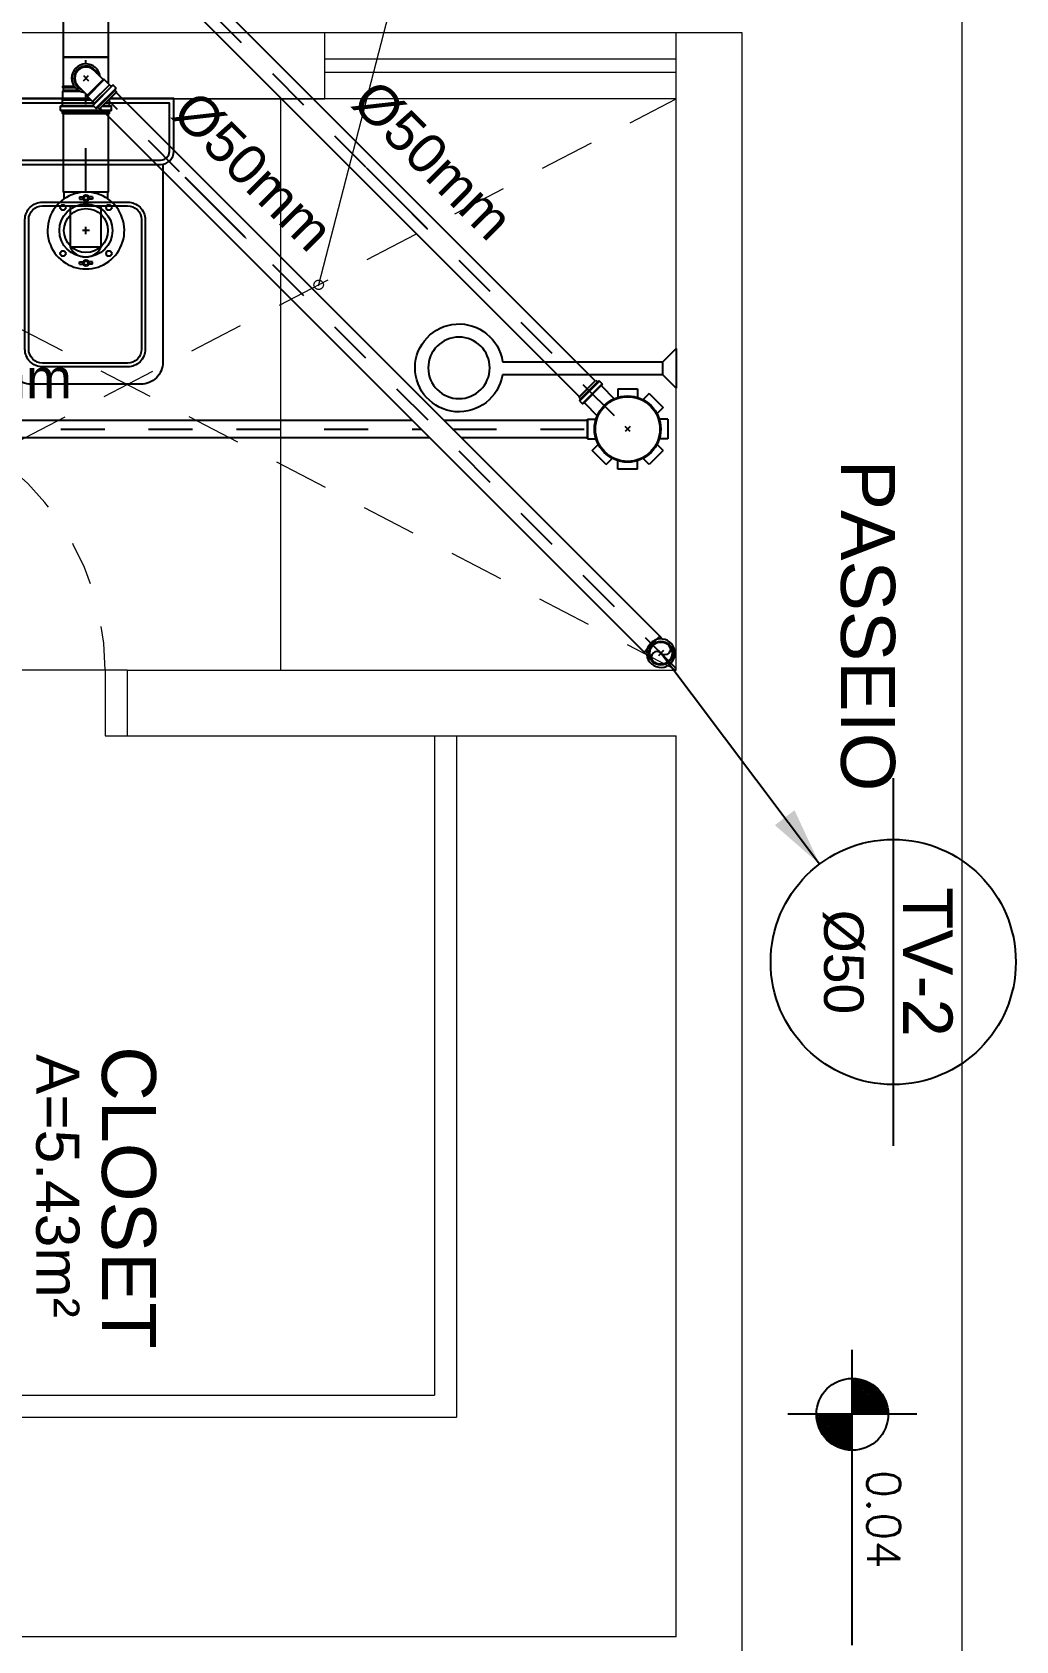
# Model space of a CAD drawing. Header units: millimetres. Extents: x 1345 to 2117, y 1214 to 1365.
# Drawn here: x 1637.998 to 1640.237, y 1255.7 to 1259.361 of the extents above; entities that cross this region are included whole.
import ezdxf
from ezdxf.enums import TextEntityAlignment as Align

# ---------------------------------------------------------------- set-up
doc = ezdxf.new("R2010")
doc.units = ezdxf.units.MM
doc.header["$LTSCALE"] = 0.5
for name, pattern in [('HIDDEN', [0.375, 0.25, -0.125]), ('HIDDEN2', [0.1875, 0.125, -0.0625]), ('LINHA_SIMETRIA', [0.25, 0.15, -0.1]), ('TUBO_ESGOTO', [200, 100, 100])]:
    doc.linetypes.add(name, pattern=pattern)
for name, color, linetype in [('08', 8, 'Continuous'), ('50_EGSN_Indicar_Fluxo', 1, 'Continuous'), ('50_EGSN_Indicar_texto', 2, 'Continuous'), ('AUXILIAR_VIPTEC', 1, 'Continuous'), ('Cnx_Esgoto_Det', 3, 'Continuous'), ('COTAS', 7, 'Continuous'), ('LINHA_SIMETRIA', 1, 'LINHA_SIMETRIA'), ('MOBIL-I', 251, 'Continuous'), ('PISO', 8, 'Continuous'), ('PORTAS', 3, 'Continuous'), ('proj', 8, 'HIDDEN'), ('PROJEÇÃO', 8, 'HIDDEN2'), ('Prumadas_L_EGSN_50', 1, 'Continuous'), ('Prumadas_Q_EGSN_50', 3, 'Continuous'), ('Prumadas_T_EGSN_50', 2, 'Continuous'), ('TEXTO2', 3, 'Continuous'), ('Tubo_Esgoto_Det', 6, 'TUBO_ESGOTO'), ('TXT_0', 7, 'Continuous')]:
    doc.layers.add(name, color=color, linetype=linetype)
doc.styles.add('ADITIVOCAD', font='ROMANS.shx')
doc.styles.add('ARIAL', font='arial.ttf')
doc.styles.add('Indicar', font='arial.ttf')
doc.styles.add('SANSSERIF', font='sas_____.pfb', dxfattribs={"height": 1})
doc.styles.get("Standard").update_dxf_attribs({"font": 'arial.ttf'})

# ---------------------------------------------------------------- blocks, each defined once
blk = doc.blocks.new('Adc_nivelpl')
h = blk.add_hatch()
h.set_pattern_fill('_U', color=256, scale=0.005, angle=45, style=0, double=1)
h.set_pattern_definition([(45, (-5.8772514, -3.5161936), (-0.003535534, 0.003535534), []), (135, (-5.8772514, -3.5161936), (-0.003535534, -0.003535534), [])])
h.paths.add_polyline_path([(0.1954, -0.0865, 0.414214), (0.0865, -0.1954), (0.1954, -0.1954)])
h.paths.add_polyline_path([(0.1954, -0.1954), (0.1954, -0.3043, 0.414214), (0.3043, -0.1954)])
for p, q in [((0.1954, 0), (0.1954, -0.3908)), ((0.8958, -0.1954), (0, -0.1954))]:
    blk.add_line(p, q)
blk.add_circle((0.1954, -0.1954), 0.1089)
at = {"flags": 8}
blk.add_attdef('NIVEL', (0.3642, -0.1501), '', height=0.1, dxfattribs=at)
blk = doc.blocks.new('ADC_CHUVEIRO')
for p, q in [((0, 0.045), (0, -0.045)), ((0.03, 0.015), (0, 0.045)), ((0.395, 0.015), (0.03, 0.015)), ((0.03, -0.015), (0.03, 0.015)), ((0, -0.045), (0.03, -0.015)), ((0.03, -0.015), (0.3953, -0.015))]:
    blk.add_line(p, q)
blk.add_circle((0.494, 0.0009), 0.07)
blk.add_arc((0.494, 0.0009), 0.1, 189.1456, 171.891)
blk = doc.blocks.new('ADC_VASO_02')
blk.add_lwpolyline([(-0.175, 0.15), (-0.175, 0.6, -0.414214), (-0.125, 0.65), (0.125, 0.65, -0.414214), (0.175, 0.6), (0.175, 0.1496)], format="xyb")
for points in [[(0.1388, 0.2754, -0.414214), (0.0988, 0.2354), (-0.0948, 0.2354, -0.414214), (-0.1348, 0.2754), (-0.1348, 0.5704, -0.414214), (-0.0948, 0.6104), (0.0988, 0.6104, -0.414214), (0.1388, 0.5704)], [(0.1303, 0.2754, -0.414214), (0.0988, 0.2439), (-0.0948, 0.2439, -0.414214), (-0.1263, 0.2754), (-0.1263, 0.5704, -0.414214), (-0.0948, 0.6019), (0.0988, 0.6019, -0.414214), (0.1303, 0.5704)], [(-0.17, 0.15, 0.414214), (-0.2, 0.12), (-0.2, 0), (0.2, 0), (0.2, 0.12, 0.414214), (0.17, 0.15)], [(-0.17, 0.14, 0.414214), (-0.19, 0.12), (-0.19, 0.01), (0.19, 0.01), (0.19, 0.12, 0.414214), (0.17, 0.14)]]:
    blk.add_lwpolyline(points, format="xyb", close=True)
blk.add_lwpolyline([(0.0363, 0.2439), (0.0363, 0.3375), (-0.0344, 0.3375), (-0.0344, 0.2439)])
blk.add_arc((0.0009, 0.3215), 0.0388, 24.3951, 155.6049)
blk = doc.blocks.new("EGSN'110016- 04- 01")
at = {"linetype": 'ByBlock'}
for p, q in [((-8.06, 4.88), (-4.88, 8.06)), ((-4.88, 8.06), (-3.51, 6.69)), ((-2.25, 9.15), (2.25, 9.15)), ((-2.25, 9.15), (-2.25, 7.21)), ((2.25, 9.15), (2.25, 7.21)), ((4.88, 8.06), (3.51, 6.69)), ((4.88, 8.06), (8.06, 4.88)), ((-8.06, 4.88), (-6.69, 3.51)), ((8.06, 4.88), (6.69, 3.51)), ((-9.15, -2.25), (-9.15, 2.25)), ((-9.15, 2.25), (-7.21, 2.25)), ((11.19, 2.74), (7.04, 2.74)), ((11.36, 3.12), (11.25, 2.79)), ((12.19, 3.17), (11.42, 3.17)), ((12.26, 3.13), (12.41, 2.78)), ((12.95, 2.74), (12.48, 2.74)), ((12.95, 2.74), (12.95, -2.74)), ((-9.15, -2.25), (-7.21, -2.25)), ((-8.06, -4.88), (-6.69, -3.51)), ((8.06, -4.88), (6.69, -3.51)), ((11.19, -2.74), (7.04, -2.74)), ((11.36, -3.12), (11.25, -2.79)), ((12.19, -3.17), (11.42, -3.17)), ((12.26, -3.13), (12.41, -2.78)), ((12.95, -2.74), (12.48, -2.74)), ((-4.88, -8.06), (-8.06, -4.88)), ((-4.88, -8.06), (-3.51, -6.69)), ((-2.25, -9.15), (-2.25, -7.21)), ((2.25, -9.15), (2.25, -7.21)), ((4.88, -8.06), (3.51, -6.69)), ((8.06, -4.88), (4.88, -8.06)), ((2.25, -9.15), (-2.25, -9.15))]:
    blk.add_line(p, q, dxfattribs=at)
blk.add_circle((0, 0), 7.55)
for centre, start, end in [((11.19, 2.81), 270, 343.54), ((11.42, 3.1), 90, 163.54), ((12.19, 3.1), 23.3556, 90), ((12.48, 2.81), 203.3556, 270), ((11.19, -2.81), 16.46, 90), ((11.42, -3.1), 196.46, 270), ((12.19, -3.1), 270, 336.6444), ((12.48, -2.81), 90, 156.6444)]:
    blk.add_arc(centre, 0.07, start, end, dxfattribs=at)
at = {"layer": 'AUXILIAR_VIPTEC', "color": 0, "linetype": 'ByBlock'}
for p, q in [((11.24, 2.76), (11.24, -2.76)), ((11.37, 3.15), (11.37, -3.15)), ((12.24, 3.16), (12.24, -3.16)), ((12.43, 2.75), (12.43, -2.75))]:
    blk.add_line(p, q, dxfattribs=at)
blk.add_circle((0, 0), 7.35, dxfattribs=at)
at = {"layer": 'LINHA_SIMETRIA', "ltscale": 0.05}
for p, q in [((-0.82, 0), (0.82, 0)), ((0, -0.82), (0, 0.82))]:
    blk.add_line(p, q, dxfattribs=at)
blk = doc.blocks.new("EGSN'1100168- 03")
at = {"linetype": 'Continuous'}
blk.add_lwpolyline([(7.18, -5), (8.76, -5), (8.76, 5), (7.18, 5, 3.18614)], format="xyb", close=True, dxfattribs=at)
blk.add_arc((0, 0), 8.75, 325.1669, 34.8667, dxfattribs=at)
at = {"layer": 'AUXILIAR_VIPTEC', "color": 0}
for p, q in [((-7.64, 1.49), (-7.64, 0.65)), ((-7.64, 1.49), (-7.15, 1.49)), ((-7.15, 1.49), (-7.15, 0.65)), ((7.15, 1.49), (7.15, 0.65)), ((7.64, 1.49), (7.15, 1.49)), ((7.64, 1.49), (7.64, 0.65)), ((-7.64, -1.49), (-7.64, -0.65)), ((-7.64, -1.49), (-7.15, -1.49)), ((-7.15, -1.49), (-7.15, -0.65)), ((7.15, -1.49), (7.15, -0.65)), ((7.64, -1.49), (7.15, -1.49)), ((7.64, -1.49), (7.64, -0.65))]:
    blk.add_line(p, q, dxfattribs=at)
for centre, radius in [((0, 0), 6.04), ((-5.23, 5.23), 0.631), ((0, 0), 5), ((5.23, 5.23), 0.631), ((-7.4, 0), 0.694), ((-7.4, 0), 0.45), ((7.4, 0), 0.694), ((7.4, 0), 0.45), ((-5.23, -5.23), 0.631), ((5.23, -5.23), 0.631)]:
    blk.add_circle(centre, radius, dxfattribs=at)
at = {"layer": 'LINHA_SIMETRIA', "ltscale": 0.05}
for p, q in [((-0.82, 0), (0.82, 0)), ((0, -0.82), (0, 0.82))]:
    blk.add_line(p, q, dxfattribs=at)
blk = doc.blocks.new("EGSN'1100156- 01")
at = {"linetype": 'ByBlock'}
blk.add_lwpolyline([(2.9, -1.47, 0.238559), (2.9, 1.47), (2.9, 2.53), (2.03, 2.53, 2.084333), (2.03, -2.53), (2.9, -2.53)], format="xyb", close=True, dxfattribs=at)
for start, end in [(26.8353, 51.2606), (308.7394, 333.1647)]:
    blk.add_arc((0, 0), 3.25, start, end, dxfattribs=at)
at = {"layer": 'AUXILIAR_VIPTEC', "color": 0, "linetype": 'ByBlock'}
blk.add_lwpolyline([(0, -2.53, -1), (0, 0, 1), (0, 2.53)], format="xyb", dxfattribs=at)
for radius in [2.74, 2.53]:
    blk.add_circle((0, 0), radius, dxfattribs=at)
at = {"layer": 'LINHA_SIMETRIA', "ltscale": 0.05}
for p, q in [((-0.82, 0), (0.82, 0)), ((0, -0.82), (0, 0.82)), ((2.9, -1.47), (2.9, 1.47))]:
    blk.add_line(p, q, dxfattribs=at)
blk = doc.blocks.new("EGSN'1100107- 03- 01")
at = {"linetype": 'ByBlock'}
blk.add_lwpolyline([(4.92, -5.3), (2.95, -5.3), (2.73, -5.08), (2.11, -5.08), (2.1, -5.23), (1.8, -5.23), (1.79, -5.08), (-4.76, -5.08), (-4.76, 5.08), (1.79, 5.08), (1.8, 5.23), (2.1, 5.23), (2.11, 5.08), (2.73, 5.08), (2.95, 5.3), (4.92, 5.3), (4.95, 5.32), (6.16, 5.32, 0.388879), (6.26, 5.42), (6.28, 5.67, -0.388879), (6.38, 5.76), (7.32, 5.76, -0.339454), (7.42, 5.69), (7.5, 5.4, 0.339454), (7.6, 5.32), (8.04, 5.32), (8.04, -5.33), (7.6, -5.33, 0.339454), (7.5, -5.4), (7.42, -5.69, -0.339454), (7.32, -5.77), (6.38, -5.77, -0.388879), (6.28, -5.67), (6.26, -5.42, 0.388879), (6.16, -5.33), (4.95, -5.33)], format="xyb", close=True, dxfattribs=at)
blk.add_circle((0, 0), 3.18)
at = {"layer": 'AUXILIAR_VIPTEC', "color": 0, "linetype": 'ByBlock'}
for p, q in [((1.79, 5.08), (1.79, 2.63)), ((1.8, 5.23), (1.8, 2.62)), ((2.1, 5.23), (2.1, 2.39)), ((2.11, 5.08), (2.11, 2.38)), ((2.73, 5.08), (2.73, 1.63)), ((2.95, 5.3), (2.95, 1.19)), ((4.92, -5.3), (4.92, 5.3)), ((4.95, -5.33), (4.95, 5.32)), ((6.25, -5.38), (6.25, 5.38)), ((6.38, -5.77), (6.38, 5.76)), ((7.32, -5.77), (7.32, 5.76)), ((7.52, -5.36), (7.52, 5.36)), ((1.79, -5.08), (1.79, -2.63)), ((1.8, -5.23), (1.8, -2.62)), ((2.1, -5.23), (2.1, -2.39)), ((2.11, -5.08), (2.11, -2.38)), ((2.73, -5.08), (2.73, -1.63)), ((2.95, -5.3), (2.95, -1.19))]:
    blk.add_line(p, q, dxfattribs=at)
for radius in [2.73, 2.54]:
    blk.add_circle((0, 0), radius, dxfattribs=at)
at = {"layer": 'LINHA_SIMETRIA', "ltscale": 0.05}
for p, q in [((0.82, 0), (-0.82, 0)), ((0, -0.82), (0, 0.82))]:
    blk.add_line(p, q, dxfattribs=at)
blk = doc.blocks.new('*U200', base_point=(1534.5914, 1042.4081))
blk.add_wipeout([(1534.573, 1042.4349), (1534.5625, 1042.4231), (1534.5589, 1042.4077), (1534.5629, 1042.3924), (1534.5737, 1042.3808), (1534.5887, 1042.3757), (1534.6043, 1042.3783), (1534.6168, 1042.3879), (1534.6234, 1042.4023), (1534.6243, 1042.4052), (1534.6251, 1042.4059), (1534.6258, 1042.4067), (1534.6265, 1042.4074), (1534.6273, 1042.4082), (1534.628, 1042.4089), (1534.6288, 1042.4096), (1534.6295, 1042.4104), (1534.6302, 1042.4111), (1534.6306, 1042.4113), (1534.6309, 1042.4113), (1534.6312, 1042.4113), (1534.6315, 1042.4113), (1534.6318, 1042.4113), (1534.632, 1042.4113), (1534.6323, 1042.4113), (1534.6326, 1042.4113), (1534.6329, 1042.4113), (1534.6337, 1042.4121), (1534.635, 1042.4134), (1534.6363, 1042.4147), (1534.6376, 1042.416), (1534.6389, 1042.4173), (1534.6402, 1042.4186), (1534.6415, 1042.4199), (1534.6428, 1042.4212), (1534.6441, 1042.4225), (1534.6449, 1042.4232), (1534.6449, 1042.4232), (1534.6449, 1042.4232), (1534.6449, 1042.4231), (1534.6449, 1042.4231), (1534.645, 1042.4231), (1534.645, 1042.4231), (1534.645, 1042.4231), (1534.645, 1042.4231), (1534.6451, 1042.4232), (1534.6455, 1042.4236), (1534.6459, 1042.424), (1534.6463, 1042.4244), (1534.6467, 1042.4248), (1534.6471, 1042.4252), (1534.6475, 1042.4256), (1534.6479, 1042.426), (1534.6483, 1042.4264), (1534.6487, 1042.4267), (1534.6488, 1042.4268), (1534.6489, 1042.4269), (1534.649, 1042.4269), (1534.6491, 1042.4269), (1534.6492, 1042.4269), (1534.6493, 1042.4269), (1534.6494, 1042.4269), (1534.6495, 1042.4268), (1534.6496, 1042.4268), (1534.6499, 1042.4265), (1534.6503, 1042.4262), (1534.6506, 1042.426), (1534.6509, 1042.4257), (1534.6513, 1042.4254), (1534.6516, 1042.4252), (1534.652, 1042.4249), (1534.6523, 1042.4246), (1534.6526, 1042.4244), (1534.6528, 1042.4243), (1534.6529, 1042.4242), (1534.653, 1042.4242), (1534.6531, 1042.4242), (1534.6532, 1042.4242), (1534.6533, 1042.4242), (1534.6534, 1042.4242), (1534.6535, 1042.4243), (1534.6536, 1042.4244), (1534.6541, 1042.4248), (1534.6547, 1042.4255), (1534.6554, 1042.4261), (1534.656, 1042.4268), (1534.6567, 1042.4274), (1534.6573, 1042.4281), (1534.658, 1042.4287), (1534.6586, 1042.4294), (1534.6593, 1042.43), (1534.6596, 1042.4304), (1534.6596, 1042.4304), (1534.6597, 1042.4305), (1534.6597, 1042.4306), (1534.6597, 1042.4307), (1534.6598, 1042.4308), (1534.6598, 1042.4309), (1534.6597, 1042.431), (1534.6597, 1042.431), (1534.6596, 1042.4313), (1534.6594, 1042.4318), (1534.6592, 1042.4322), (1534.659, 1042.4327), (1534.6588, 1042.4331), (1534.6586, 1042.4336), (1534.6584, 1042.434), (1534.6582, 1042.4345), (1534.658, 1042.435), (1534.6578, 1042.4353), (1534.6578, 1042.4354), (1534.6578, 1042.4355), (1534.6578, 1042.4356), (1534.6578, 1042.4357), (1534.6578, 1042.4358), (1534.6579, 1042.4358), (1534.6579, 1042.4359), (1534.658, 1042.436), (1534.6581, 1042.4361), (1534.6584, 1042.4365), (1534.6588, 1042.4368), (1534.6591, 1042.4372), (1534.6595, 1042.4375), (1534.6598, 1042.4379), (1534.6602, 1042.4382), (1534.6606, 1042.4386), (1534.6609, 1042.439), (1534.6613, 1042.4393), (1534.657, 1042.4436), (1534.6528, 1042.4478), (1534.6486, 1042.452), (1534.6444, 1042.4562), (1534.6401, 1042.4605), (1534.6359, 1042.4647), (1534.6317, 1042.4689), (1534.6274, 1042.4732), (1534.6232, 1042.4774), (1534.6223, 1042.4777), (1534.6219, 1042.4773), (1534.6216, 1042.477), (1534.6212, 1042.4766), (1534.6209, 1042.4763), (1534.6205, 1042.4759), (1534.6201, 1042.4755), (1534.6198, 1042.4752), (1534.6194, 1042.4748), (1534.6193, 1042.4747), (1534.6192, 1042.4746), (1534.6191, 1042.4746), (1534.619, 1042.4746), (1534.6189, 1042.4745), (1534.6189, 1042.4745), (1534.6188, 1042.4745), (1534.6187, 1042.4745), (1534.6186, 1042.4746), (1534.6183, 1042.4747), (1534.6178, 1042.4749), (1534.6174, 1042.4751), (1534.6169, 1042.4753), (1534.6165, 1042.4755), (1534.616, 1042.4757), (1534.6155, 1042.4759), (1534.6151, 1042.4761), (1534.6146, 1042.4763), (1534.6143, 1042.4764), (1534.6142, 1042.4765), (1534.6142, 1042.4765), (1534.6141, 1042.4765), (1534.614, 1042.4765), (1534.6139, 1042.4765), (1534.6138, 1042.4764), (1534.6137, 1042.4764), (1534.6136, 1042.4763), (1534.6134, 1042.4761), (1534.6128, 1042.4754), (1534.6121, 1042.4748), (1534.6115, 1042.4741), (1534.6108, 1042.4735), (1534.6102, 1042.4728), (1534.6095, 1042.4722), (1534.6089, 1042.4716), (1534.6082, 1042.4709), (1534.6076, 1042.4703), (1534.6076, 1042.4702), (1534.6075, 1042.4702), (1534.6075, 1042.47), (1534.6075, 1042.4699), (1534.6074, 1042.4698), (1534.6075, 1042.4697), (1534.6075, 1042.4696), (1534.6075, 1042.4695), (1534.6076, 1042.4694), (1534.6079, 1042.4691), (1534.6081, 1042.4687), (1534.6084, 1042.4684), (1534.6087, 1042.4681), (1534.6089, 1042.4677), (1534.6092, 1042.4674), (1534.6095, 1042.4671), (1534.6097, 1042.4667), (1534.61, 1042.4664), (1534.6101, 1042.4662), (1534.6101, 1042.4661), (1534.6102, 1042.466), (1534.6102, 1042.4659), (1534.6102, 1042.4658), (1534.6102, 1042.4657), (1534.6101, 1042.4656), (1534.6101, 1042.4655), (1534.61, 1042.4654), (1534.6097, 1042.4651), (1534.6093, 1042.4647), (1534.6089, 1042.4644), (1534.6086, 1042.464), (1534.6082, 1042.4636), (1534.6078, 1042.4632), (1534.6074, 1042.4628), (1534.607, 1042.4624), (1534.6066, 1042.462), (1534.6065, 1042.4619), (1534.6065, 1042.4618), (1534.6065, 1042.4618), (1534.6065, 1042.4618), (1534.6065, 1042.4617), (1534.6065, 1042.4617), (1534.6065, 1042.4617), (1534.6065, 1042.4616), (1534.6065, 1042.4616), (1534.6059, 1042.461), (1534.6046, 1042.4597), (1534.6033, 1042.4584), (1534.602, 1042.4571), (1534.6007, 1042.4558), (1534.5994, 1042.4545), (1534.5981, 1042.4532), (1534.5968, 1042.4519), (1534.5955, 1042.4506), (1534.5946, 1042.4496), (1534.5946, 1042.4494), (1534.5946, 1042.4491), (1534.5946, 1042.4488), (1534.5946, 1042.4485), (1534.5946, 1042.4482), (1534.5946, 1042.448), (1534.5946, 1042.4477), (1534.5946, 1042.4474), (1534.5945, 1042.4471), (1534.5937, 1042.4463), (1534.593, 1042.4456), (1534.5923, 1042.4448), (1534.5915, 1042.4441), (1534.5908, 1042.4434), (1534.59, 1042.4426), (1534.5893, 1042.4419), (1534.5886, 1042.4411), (1534.5878, 1042.4404)])
blk.add_wipeout([(1534.573, 1042.4349), (1534.5625, 1042.4231), (1534.5589, 1042.4077), (1534.5629, 1042.3924), (1534.5737, 1042.3808), (1534.5887, 1042.3757), (1534.6043, 1042.3783), (1534.6168, 1042.3879), (1534.6234, 1042.4023), (1534.6243, 1042.4052), (1534.6251, 1042.4059), (1534.6258, 1042.4067), (1534.6265, 1042.4074), (1534.6273, 1042.4082), (1534.628, 1042.4089), (1534.6288, 1042.4096), (1534.6295, 1042.4104), (1534.6302, 1042.4111), (1534.6306, 1042.4113), (1534.6309, 1042.4113), (1534.6312, 1042.4113), (1534.6315, 1042.4113), (1534.6318, 1042.4113), (1534.632, 1042.4113), (1534.6323, 1042.4113), (1534.6326, 1042.4113), (1534.6329, 1042.4113), (1534.6337, 1042.4121), (1534.635, 1042.4134), (1534.6363, 1042.4147), (1534.6376, 1042.416), (1534.6389, 1042.4173), (1534.6402, 1042.4186), (1534.6415, 1042.4199), (1534.6428, 1042.4212), (1534.6441, 1042.4225), (1534.6449, 1042.4232), (1534.6449, 1042.4232), (1534.6449, 1042.4232), (1534.6449, 1042.4231), (1534.6449, 1042.4231), (1534.645, 1042.4231), (1534.645, 1042.4231), (1534.645, 1042.4231), (1534.645, 1042.4231), (1534.6451, 1042.4232), (1534.6455, 1042.4236), (1534.6459, 1042.424), (1534.6463, 1042.4244), (1534.6467, 1042.4248), (1534.6471, 1042.4252), (1534.6475, 1042.4256), (1534.6479, 1042.426), (1534.6483, 1042.4264), (1534.6487, 1042.4267), (1534.6488, 1042.4268), (1534.6489, 1042.4269), (1534.649, 1042.4269), (1534.6491, 1042.4269), (1534.6492, 1042.4269), (1534.6493, 1042.4269), (1534.6494, 1042.4269), (1534.6495, 1042.4268), (1534.6496, 1042.4268), (1534.6499, 1042.4265), (1534.6503, 1042.4262), (1534.6506, 1042.426), (1534.6509, 1042.4257), (1534.6513, 1042.4254), (1534.6516, 1042.4252), (1534.652, 1042.4249), (1534.6523, 1042.4246), (1534.6526, 1042.4244), (1534.6528, 1042.4243), (1534.6529, 1042.4242), (1534.653, 1042.4242), (1534.6531, 1042.4242), (1534.6532, 1042.4242), (1534.6533, 1042.4242), (1534.6534, 1042.4242), (1534.6535, 1042.4243), (1534.6536, 1042.4244), (1534.6541, 1042.4248), (1534.6547, 1042.4255), (1534.6554, 1042.4261), (1534.656, 1042.4268), (1534.6567, 1042.4274), (1534.6573, 1042.4281), (1534.658, 1042.4287), (1534.6586, 1042.4294), (1534.6593, 1042.43), (1534.6596, 1042.4304), (1534.6596, 1042.4304), (1534.6597, 1042.4305), (1534.6597, 1042.4306), (1534.6597, 1042.4307), (1534.6598, 1042.4308), (1534.6598, 1042.4309), (1534.6597, 1042.431), (1534.6597, 1042.431), (1534.6596, 1042.4313), (1534.6594, 1042.4318), (1534.6592, 1042.4322), (1534.659, 1042.4327), (1534.6588, 1042.4331), (1534.6586, 1042.4336), (1534.6584, 1042.434), (1534.6582, 1042.4345), (1534.658, 1042.435), (1534.6578, 1042.4353), (1534.6578, 1042.4354), (1534.6578, 1042.4355), (1534.6578, 1042.4356), (1534.6578, 1042.4357), (1534.6578, 1042.4358), (1534.6579, 1042.4358), (1534.6579, 1042.4359), (1534.658, 1042.436), (1534.6581, 1042.4361), (1534.6584, 1042.4365), (1534.6588, 1042.4368), (1534.6591, 1042.4372), (1534.6595, 1042.4375), (1534.6598, 1042.4379), (1534.6602, 1042.4382), (1534.6606, 1042.4386), (1534.6609, 1042.439), (1534.6613, 1042.4393), (1534.657, 1042.4436), (1534.6528, 1042.4478), (1534.6486, 1042.452), (1534.6444, 1042.4562), (1534.6401, 1042.4605), (1534.6359, 1042.4647), (1534.6317, 1042.4689), (1534.6274, 1042.4732), (1534.6232, 1042.4774), (1534.6223, 1042.4777), (1534.6219, 1042.4773), (1534.6216, 1042.477), (1534.6212, 1042.4766), (1534.6209, 1042.4763), (1534.6205, 1042.4759), (1534.6201, 1042.4755), (1534.6198, 1042.4752), (1534.6194, 1042.4748), (1534.6193, 1042.4747), (1534.6192, 1042.4746), (1534.6191, 1042.4746), (1534.619, 1042.4746), (1534.6189, 1042.4745), (1534.6189, 1042.4745), (1534.6188, 1042.4745), (1534.6187, 1042.4745), (1534.6186, 1042.4746), (1534.6183, 1042.4747), (1534.6178, 1042.4749), (1534.6174, 1042.4751), (1534.6169, 1042.4753), (1534.6165, 1042.4755), (1534.616, 1042.4757), (1534.6155, 1042.4759), (1534.6151, 1042.4761), (1534.6146, 1042.4763), (1534.6143, 1042.4764), (1534.6142, 1042.4765), (1534.6142, 1042.4765), (1534.6141, 1042.4765), (1534.614, 1042.4765), (1534.6139, 1042.4765), (1534.6138, 1042.4764), (1534.6137, 1042.4764), (1534.6136, 1042.4763), (1534.6134, 1042.4761), (1534.6128, 1042.4754), (1534.6121, 1042.4748), (1534.6115, 1042.4741), (1534.6108, 1042.4735), (1534.6102, 1042.4728), (1534.6095, 1042.4722), (1534.6089, 1042.4716), (1534.6082, 1042.4709), (1534.6076, 1042.4703), (1534.6076, 1042.4702), (1534.6075, 1042.4702), (1534.6075, 1042.47), (1534.6075, 1042.4699), (1534.6074, 1042.4698), (1534.6075, 1042.4697), (1534.6075, 1042.4696), (1534.6075, 1042.4695), (1534.6076, 1042.4694), (1534.6079, 1042.4691), (1534.6081, 1042.4687), (1534.6084, 1042.4684), (1534.6087, 1042.4681), (1534.6089, 1042.4677), (1534.6092, 1042.4674), (1534.6095, 1042.4671), (1534.6097, 1042.4667), (1534.61, 1042.4664), (1534.6101, 1042.4662), (1534.6101, 1042.4661), (1534.6102, 1042.466), (1534.6102, 1042.4659), (1534.6102, 1042.4658), (1534.6102, 1042.4657), (1534.6101, 1042.4656), (1534.6101, 1042.4655), (1534.61, 1042.4654), (1534.6097, 1042.4651), (1534.6093, 1042.4647), (1534.6089, 1042.4644), (1534.6086, 1042.464), (1534.6082, 1042.4636), (1534.6078, 1042.4632), (1534.6074, 1042.4628), (1534.607, 1042.4624), (1534.6066, 1042.462), (1534.6065, 1042.4619), (1534.6065, 1042.4618), (1534.6065, 1042.4618), (1534.6065, 1042.4618), (1534.6065, 1042.4617), (1534.6065, 1042.4617), (1534.6065, 1042.4617), (1534.6065, 1042.4616), (1534.6065, 1042.4616), (1534.6059, 1042.461), (1534.6046, 1042.4597), (1534.6033, 1042.4584), (1534.602, 1042.4571), (1534.6007, 1042.4558), (1534.5994, 1042.4545), (1534.5981, 1042.4532), (1534.5968, 1042.4519), (1534.5955, 1042.4506), (1534.5946, 1042.4496), (1534.5946, 1042.4494), (1534.5946, 1042.4491), (1534.5946, 1042.4488), (1534.5946, 1042.4485), (1534.5946, 1042.4482), (1534.5946, 1042.448), (1534.5946, 1042.4477), (1534.5946, 1042.4474), (1534.5945, 1042.4471), (1534.5937, 1042.4463), (1534.593, 1042.4456), (1534.5923, 1042.4448), (1534.5915, 1042.4441), (1534.5908, 1042.4434), (1534.59, 1042.4426), (1534.5893, 1042.4419), (1534.5886, 1042.4411), (1534.5878, 1042.4404)])
at = {"linetype": 'ByBlock'}
for p, q in [((1534.5734, 1042.426), (1534.5878, 1042.4404)), ((1534.6093, 1042.3902), (1534.6237, 1042.4046))]:
    blk.add_line(p, q, dxfattribs=at)
blk.add_lwpolyline([(1534.6596, 1042.4303, 0.309439), (1534.6597, 1042.4311), (1534.6579, 1042.4353, -0.309439), (1534.658, 1042.4361), (1534.6613, 1042.4393), (1534.6226, 1042.478), (1534.6193, 1042.4747, -0.309439), (1534.6185, 1042.4746), (1534.6144, 1042.4764, 0.309439), (1534.6136, 1042.4763), (1534.6077, 1042.4703, 0.380637), (1534.6076, 1042.4694), (1534.61, 1042.4663, -0.380637), (1534.61, 1042.4654), (1534.6065, 1042.4619), (1534.6065, 1042.4616), (1534.5946, 1042.4497), (1534.5946, 1042.4472), (1534.5878, 1042.4404, 2.084333), (1534.6237, 1042.4046), (1534.6304, 1042.4113), (1534.633, 1042.4113), (1534.6449, 1042.4232), (1534.6452, 1042.4232), (1534.6487, 1042.4267, -0.380637), (1534.6496, 1042.4268), (1534.6527, 1042.4243, 0.380637), (1534.6536, 1042.4244)], format="xyb", close=True, dxfattribs=at)
blk.add_arc((1534.5914, 1042.4081), 0.0253, 135, 315, dxfattribs=at)
at = {"layer": 'AUXILIAR_VIPTEC', "color": 0, "linetype": 'ByBlock'}
for p, q in [((1534.6452, 1042.4232), (1534.6065, 1042.4619)), ((1534.6449, 1042.4232), (1534.6065, 1042.4616)), ((1534.6075, 1042.4696), (1534.6529, 1042.4242)), ((1534.6102, 1042.4661), (1534.6494, 1042.4269)), ((1534.6141, 1042.4765), (1534.6598, 1042.4308)), ((1534.6189, 1042.4745), (1534.6578, 1042.4356)), ((1534.633, 1042.4113), (1534.5946, 1042.4497)), ((1534.6304, 1042.4113), (1534.5946, 1042.4472))]:
    blk.add_line(p, q, dxfattribs=at)
blk.add_arc((1534.5914, 1042.4081), 0.0274, 112.9526, 337.0474, dxfattribs=at)
at = {"layer": 'LINHA_SIMETRIA', "ltscale": 0.05}
for p, q in [((1534.5972, 1042.4023), (1534.5856, 1042.4139)), ((1534.5856, 1042.4023), (1534.5972, 1042.4139))]:
    blk.add_line(p, q, dxfattribs=at)

msp = doc.modelspace()

# ---------------------------------------------------------------- linework, layer by layer
at = {"layer": '08', "lineweight": 15}
for p, q in [((1638.6642, 1259.3594), (1635.9391, 1259.3594)), ((1638.6642, 1259.2094), (1638.6642, 1259.3594)), ((1639.4642, 1259.3594), (1638.6642, 1259.3594)), ((1639.6142, 1259.3594), (1639.4642, 1259.3594)), ((1639.4642, 1259.2094), (1639.4642, 1259.3594)), ((1639.6142, 1255.5594), (1639.6142, 1259.3594)), ((1639.4642, 1259.2994), (1638.6642, 1259.2994)), ((1639.4642, 1259.2694), (1638.6642, 1259.2694)), ((1636.9642, 1259.2094), (1638.6642, 1259.2094)), ((1638.6642, 1259.2094), (1636.9642, 1259.2094)), ((1639.4642, 1259.2094), (1638.6642, 1259.2094)), ((1639.4642, 1257.9094), (1639.4642, 1259.2094)), ((1638.2142, 1257.9094), (1639.4642, 1257.9094)), ((1638.2142, 1257.9094), (1638.2142, 1257.7594)), ((1638.2142, 1257.7594), (1639.4642, 1257.7594)), ((1639.4642, 1255.7094), (1639.4642, 1257.7594)), ((1639.4642, 1255.7094), (1633.2142, 1255.7094))]:
    msp.add_line(p, q, dxfattribs=at)
at = {"layer": '50_EGSN_Indicar_Fluxo'}
for points in [[(1638.8968, 1258.9148, 0.004, 0.004, 0), (1638.826, 1258.9855, 0.05, 0, 0), (1638.7553, 1259.0562, 0, 0, 0)], [(1638.3461, 1259.031, 0.004, 0.004, 0), (1638.4168, 1258.9603, 0.05, 0, 0), (1638.4875, 1258.8896, 0, 0, 0)]]:
    msp.add_lwpolyline(points, format="xyseb", dxfattribs=at)
at = {"layer": 'COTAS', "color": 7, "lineweight": 15}
msp.add_line((1638.1642, 1257.9094), (1637.5642, 1257.9094), dxfattribs=at)
at = {"layer": 'LINHA_SIMETRIA'}
for p, q in [((1638.1206, 1259.691), (1639.3536, 1258.4579)), ((1638.1206, 1258.9972), (1638.1206, 1259.691)), ((1638.1206, 1259.2565), (1639.4642, 1257.9129)), ((1637.2632, 1258.4579), (1638.8833, 1258.4579)), ((1638.955, 1258.4579), (1639.3536, 1258.4579))]:
    msp.add_line(p, q, dxfattribs=at)
at = {"layer": 'MOBIL-I', "lineweight": 15}
for p, q in [((1638.9142, 1257.7594), (1638.9142, 1256.2594)), ((1638.9642, 1257.7594), (1638.9642, 1256.2094)), ((1636.8142, 1256.2594), (1638.9142, 1256.2594)), ((1636.8642, 1256.2094), (1638.9642, 1256.2094))]:
    msp.add_line(p, q, dxfattribs=at)
at = {"layer": 'PISO', "lineweight": 15}
for p, q in [((1640.1142, 1259.8594), (1640.1142, 1253.3594)), ((1638.5642, 1257.9094), (1638.5642, 1259.2094))]:
    msp.add_line(p, q, dxfattribs=at)
at = {"layer": 'PORTAS', "lineweight": 15}
msp.add_lwpolyline([(1638.2142, 1257.9094), (1638.1642, 1257.9094), (1638.1642, 1257.7594), (1638.2142, 1257.7594)], dxfattribs=at)
at = {"layer": 'proj', "linetype": 'ByBlock', "lineweight": 15}
msp.add_line((1638.8095, 1259.4023), (1638.6495, 1258.7829), dxfattribs=at)
at = {"layer": 'proj', "lineweight": 15}
for p, q in [((1636.9642, 1257.9094), (1639.4642, 1259.2094)), ((1639.4642, 1257.9094), (1636.9642, 1259.2094))]:
    msp.add_line(p, q, dxfattribs=at)
msp.add_circle((1638.6503, 1258.7861), 0.0107, dxfattribs=at)
at = {"layer": 'PROJEÇÃO', "lineweight": 15}
msp.add_arc((1637.5642, 1257.9094), 0.6, 0, 90, dxfattribs=at)
at = {"layer": 'Prumadas_L_EGSN_50'}
for p, q in [((1639.7904, 1257.4679), (1639.4293, 1257.9478)), ((1639.9582, 1257.6635), (1639.9582, 1256.8265))]:
    msp.add_line(p, q, dxfattribs=at)
msp.add_solid([(1639.7904, 1257.4679), (1639.6886, 1257.5565), (1639.7335, 1257.5904)], dxfattribs=at)
at = {"layer": 'Prumadas_Q_EGSN_50'}
msp.add_circle((1639.9582, 1257.245), 0.279, dxfattribs=at)
at = {"layer": 'Tubo_Esgoto_Det'}
for points in [[(1639.2442, 1258.5316), (1638.1995, 1259.5762), (1638.2354, 1259.612), (1639.28, 1258.5674)], [(1638.0698, 1259.3041), (1638.0698, 1259.5505), (1638.1714, 1259.5505), (1638.1714, 1259.3041)], [(1638.189, 1259.2239), (1639.4267, 1257.9862), (1639.3909, 1257.9504), (1638.1532, 1259.188)], [(1638.1714, 1259.1761), (1638.1714, 1258.9972), (1638.0698, 1258.9972), (1638.0698, 1259.1761)]]:
    msp.add_lwpolyline(points, close=True, dxfattribs=at)
for points in [[(1638.9033, 1258.4379), (1637.2907, 1258.4379), (1637.2907, 1258.4779)], [(1637.2907, 1258.4779), (1638.8633, 1258.4779)], [(1638.935, 1258.4779), (1639.2621, 1258.4779), (1639.2621, 1258.4379), (1638.975, 1258.4379)]]:
    msp.add_lwpolyline(points, dxfattribs=at)

# ---------------------------------------------------------------- block references
at = {"layer": 'Cnx_Esgoto_Det', "xscale": 0.01, "yscale": 0.01, "zscale": 0.01}
for name, p, rotation in [("EGSN'1100107- 03- 01", (1638.1206, 1259.2565), 270), ("EGSN'1100168- 03", (1638.1206, 1258.9097), 89.99999999999997), ("EGSN'110016- 04- 01", (1639.3536, 1258.4579), 134.9999999999311), ("EGSN'1100156- 01", (1639.4293, 1257.9478), 135.0000000000547)]:
    msp.add_blockref(name, p, dxfattribs=dict(at, rotation=rotation))
at = {"layer": 'MOBIL-I', "lineweight": 15, "rotation": 179.9999999999999}
msp.add_blockref('ADC_VASO_02', (1638.1206, 1259.2099), dxfattribs=at)
at = {"layer": 'MOBIL-I', "lineweight": 15, "xscale": -1}
msp.add_blockref('ADC_CHUVEIRO', (1639.4637, 1258.5962), dxfattribs=at)
at = {"layer": 'TXT_0', "lineweight": 15}
ref = msp.add_blockref('Adc_nivelpl', (1640.0116, 1256.3622), dxfattribs=dict(at, xscale=0.75, yscale=0.75, zscale=0.75, rotation=270))
ref.add_attrib('NIVEL', '0.04', (1639.8991, 1256.0891), dxfattribs={"height": 0.075, "rotation": 270, "style": 'ADITIVOCAD', "flags": 8})

# ---------------------------------------------------------------- texts
at = {"layer": '50_EGSN_Indicar_texto', "style": 'Indicar'}
for s, rotation, p in [('%%C50mm', 315, (1638.8793, 1259.0388)), ('%%C50mm', 315, (1638.4701, 1259.0136)), ('%%C40mm', 360, (1637.8653, 1258.5279))]:
    msp.add_text(s, height=0.09, rotation=rotation, dxfattribs=at).set_placement(p, align=Align.CENTER)
at = {"layer": 'Prumadas_T_EGSN_50', "style": 'ARIAL'}
for s, height, p in [('TV-2', 0.1125, (1639.9807, 1257.245)), ('%%C50', 0.09, (1639.8007, 1257.245))]:
    msp.add_text(s, height=height, rotation=270, dxfattribs=at).set_placement(p, align=Align.CENTER)
at = {"layer": 'TEXTO2', "lineweight": 15, "style": 'SANSSERIF'}
for s, p in [('PASSEIO', (1639.8393, 1258.3883)), ('CLOSET', (1638.1569, 1257.0533))]:
    msp.add_text(s, height=0.12312, rotation=270, dxfattribs=at).set_placement(p)
at = {"layer": 'TXT_0', "lineweight": 15, "style": 'SANSSERIF'}
msp.add_text('A=5.43m²', height=0.0985, rotation=270, dxfattribs=at).set_placement((1638.0074, 1257.0356))

# ---------------------------------------------------------------- next in the draw order: block references
at = {"layer": 'Cnx_Esgoto_Det', "rotation": 270}
msp.add_blockref('*U200', (1638.1206, 1259.2565), dxfattribs=at)

doc.saveas('drawing.dxf')
